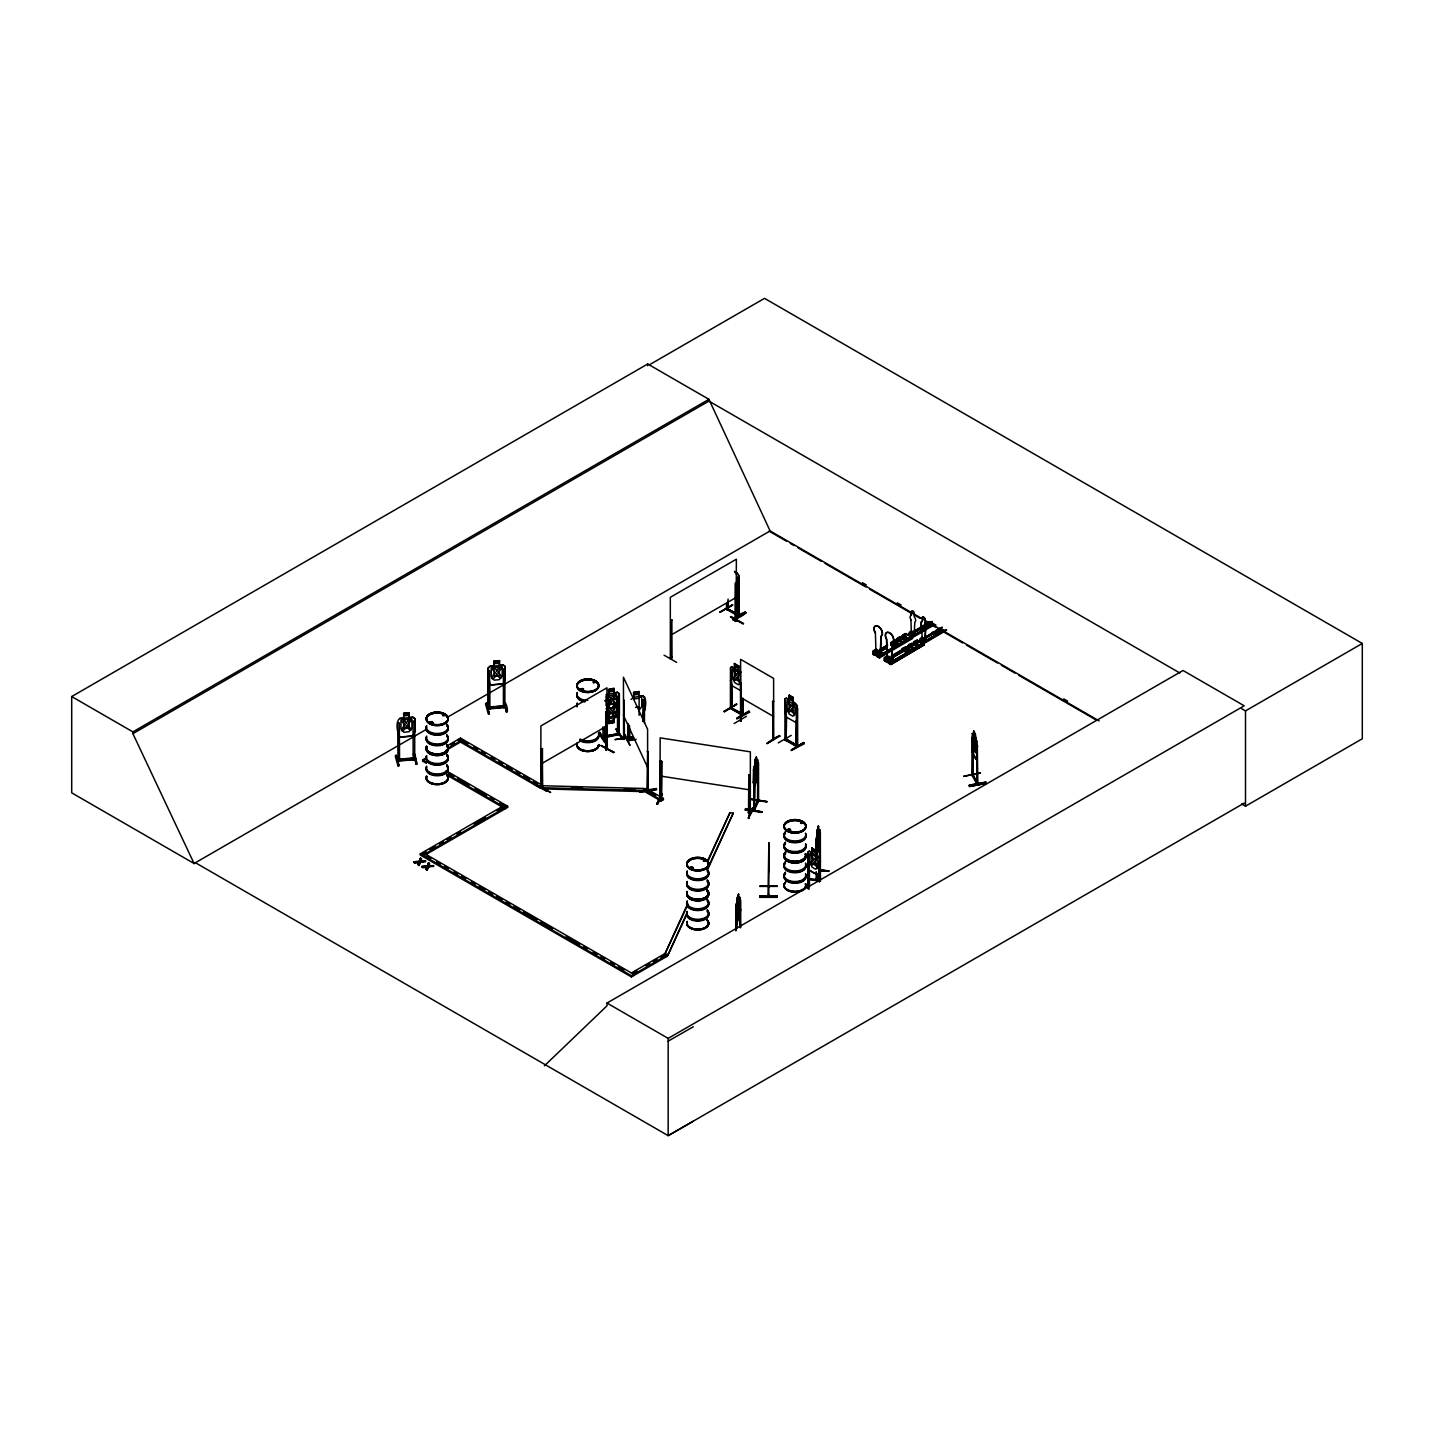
<?xml version="1.0" encoding="UTF-8"?>
<svg xmlns="http://www.w3.org/2000/svg" width="1434" height="1434" viewBox="0 0 1434 1434"><rect width="100%" height="100%" fill="white"/><g stroke="black" fill="none" stroke-linecap="round" stroke-linejoin="round"><path stroke-width="1.5" d="M816.573 877.716L816.86 878.863L819.37 870.42M816.143 879.974L816.054 878.576M817.183 879.383L816.753 880.279L816.788 873.808M817.183 878.002L817.972 874.256M820.391 870.599L819.406 871.298L828.816 870.779M820.391 869.129L819.585 870.384L819.656 869.04M876.246 652.147L877.59 649.978L875.385 651.108L876.873 651.394L876.891 655.41L877.196 651.072C872.195 645.892 876.425 661.594 875.278 649.978M876.049 650.893L880.422 653.922L881.283 636.033A5.844 3.406 59.5 0 0 881.283 629.311A5.844 3.406 59.5 0 0 875.385 625.977A5.844 3.406 59.5 0 0 875.385 632.717L875.134 632.86A5.844 3.406 59.5 0 1 875.134 626.12A5.844 3.406 59.5 0 1 881.032 629.454A5.844 3.406 59.5 0 1 881.032 636.194L880.171 654.083L877.393 652.506M887.216 658.421L886.481 639.403A5.844 3.406 59.5 0 1 886.481 632.681A5.844 3.406 59.5 0 1 892.378 635.997A5.844 3.406 59.5 0 1 892.378 642.737L891.518 660.626L888.739 659.048M888.202 657.417L887.054 658.511L886.732 639.259A5.844 3.406 59.5 0 1 886.732 632.519A5.844 3.406 59.5 0 1 892.629 635.854A5.844 3.406 59.5 0 1 892.629 642.593L891.769 660.482L888.99 658.905M914.121 634.097L914.856 622.069A3.89 2.276 59.5 0 0 914.283 616.745L914.283 613.322A1.954 1.129 59.5 0 0 912.902 610.938A1.954 1.129 59.5 0 0 911.504 611.744L911.343 615.276L911.504 611.744M924.948 640.353L925.522 628.433A3.89 2.276 59.5 0 0 924.948 623.109L925.127 619.578A1.954 1.129 59.5 0 0 923.729 617.194A1.954 1.129 59.5 0 0 922.331 618L922.17 618.108A1.954 1.129 59.5 0 1 923.568 617.301A1.954 1.129 59.5 0 1 924.948 619.667L925.127 619.578M925.127 640.263L925.701 628.325A3.89 2.276 59.5 0 0 925.127 623.001L924.948 623.109M816.376 855.345L819.137 847.637L819.495 842.134M819.71 842.081L819.155 847.727M639.08 698.304L633.81 698.932L633.577 692.443L639.116 691.582L633.577 692.443M644.816 697.175L642.719 695.723L633.81 697.372L631.032 699.362M739.478 915.519C744.658 892.091 730.247 944.289 739.657 915.537M458.091 740.679L458.091 739.496L540.618 787.141L543.038 785.742L643.991 788.485L643.848 791.64L542.877 788.897L543.038 785.742L460.493 738.098L447.085 745.841M542.877 788.897L543.038 785.742M757.51 778.286C759.859 757.994 755.001 798.164 753.513 782.247M818.599 880.494L807.88 879.06M754.338 810.533L753.37 769.574L757.313 759.375L758.353 801.857M758.138 763.802L757.941 762.834L758.21 801.911L758.658 799.598L757.493 800.548M758.568 801.158L758.532 762.924M875.654 651.825L876.837 651.574L875.421 651.215M875.798 652.004L876.407 651.95M877.214 650.337L878.253 650.857M877.034 650.409L878.2 650.588L876.999 650.319M888.166 658.26C885.8 658.098 889.403 657.041 886.714 657.794M888.739 656.36L889.421 657.632L886.337 656.718L886.337 660.877L886.624 656.539M888.972 656.342L889.51 657.005M762.081 812.415L745.142 809.905L762.332 811.949L745.393 808.615M910.823 632.286L912.49 631.516M921.435 638.596C921.363 639.474 924.07 637.359 923.03 638.739M886.786 657.937L888.166 657.632L888.238 661.952L888.453 656.754L889.564 657.31L886.337 656.718M889.492 657.274L889.403 656.718M911.271 633.003L912.669 631.659L911.199 632.179L911.916 635.208L912.58 631.569L908.959 634.294M922.671 638.937C924.769 636.786 918.549 640.191 926.454 641.303L926.131 639.456L923.872 642.109L920.359 640.12L922.277 637.288L920.036 638.614L920.019 640.442L924.518 643.185L946.637 630.135M726.536 607.962L727.809 608.625M738.868 614.935L737.614 614.218M737.614 615.616L738.868 616.315L738.851 575.357L734.782 571.359M812.002 852.728L812.002 848.032L812.002 853.033L809.977 853.427L809.977 862.175L812.002 867.104L815.803 869.291L817.828 866.71L817.828 857.962L815.803 855.22L816.018 839.141L819.495 829.641M816.287 856.797L817.523 857.729L814.906 861.44L817.595 868.556L814.1 861.977C812.648 868.52 807.593 863.143 813.239 860.436L810.64 853.768L814.028 859.844L816.179 856.815L816.573 836.416M738.582 670.628L738.707 665.86L738.438 670.718L740.464 673.442L740.464 682.208L738.438 684.771L734.656 682.584L732.613 677.673L732.613 668.907L734.656 668.513C732.953 654.711 737.936 673.962 731.878 666.613L730.462 667.617L730.408 708.521L742.633 715.458M730.946 670.09L731.77 709.185L730.946 706.819M743.063 713.827L742.149 713.218L742.203 714.562M785.007 738.6L786.728 738.958L784.9 738.474L784.918 739.998L784.954 699.093L786.208 717.054L795.888 722.485L797.286 718.613L797.286 706.03L793.092 702.104L793.217 697.336L789.148 694.988L789.148 699.989L787.123 700.384L787.123 709.131L789.148 714.06L792.948 716.247L794.974 713.666L794.974 704.919L792.948 702.176L792.948 697.48M785.007 739.98L797.143 746.935C798.595 744.838 794.095 743.457 797.107 747.006L797.143 706.012C796.946 701.818 780.759 695.544 789.023 699.756M785.456 701.567L786.137 740.571L786.567 717.036L784.954 711.658M785.42 739.586L797.698 746.755L797.573 708.557L796.462 707.912L796.031 746.433L796.336 744.569L797.591 745.25M976.482 759.733L977.038 756.023C977.522 766.204 970.442 749.623 971.983 746.738M735.606 906.897L736.287 904.137L735.785 919.517M615.186 739.46L632.089 736.717M734.1 723.543L746.451 716.319M963.756 776.188L980.408 772.998M433.05 722.879L430.218 721.929L432.01 722.736M430.63 723.256L432.602 722.144M432.996 722.467L430.971 723.561M442.676 715.566C445.132 714.867 442.497 716.785 443.751 714.777M442.783 715.548L443.5 714.777M444.558 715.709L443.859 714.813M581.505 690.041C579.013 688.643 585.215 690.077 581.756 688.929M583.046 689.18L582.025 688.661M583.548 689.109L582.473 690.435L580.447 689.342M593.407 682.727L594.698 682.512M593.801 681.849L595.074 682.423L593.855 681.706M594.913 682.064L593.497 682.548M691.224 867.032L690.847 868.412M693.142 867.462L692.228 868.538M703.216 860.884L705.008 860.848M703.7 860.884L704.686 860.275M704.65 861.368L704.417 860.346L703.556 861.081M787.66 829.748L787.983 830.824M788.664 830.196L788.27 829.372L788.915 830.734M788.341 829.3L790.385 829.444L789.919 830.591L790.08 829.372M790.331 830.161L789.453 829.569M790.815 830.394L789.489 829.013M800.548 822.811C802.538 825.357 801.05 820.445 800.566 823.367M802.323 823.224L801.534 822.847M807.88 878.415L818.599 879.705M753.836 767.065L755.001 764.788L754.159 810.73L758.586 801.086M768.947 895.174L768.068 895.354M602.961 736.162L617.462 733.885L603.23 736.592L603.087 738.044L619.273 734.495L619.273 733.097L617.821 733.473C617.982 737.56 615.903 731.322 619.076 732.774M617.247 734.549L619.076 734.154M972.987 774.235L971.822 773.5L972.431 774.575M973.005 775.848L972.467 736.753L973.077 775.812L971.75 774.934L972.306 733.437L973.758 735.821M877.052 651.466L876.568 650.516M911.773 631.211L909.514 633.864L913.046 635.854L915.286 633.201L915.609 635.047L910.913 632.555L911.845 632.699M922.277 637.288L922.277 638.937L923.532 637.969M534.703 783.125L547.232 790.976L534.774 783.86M546.551 791.335L534.147 784.129M547.143 790.815L547.125 790.905C504.409 766.849 576.378 807.163 540.026 786.226M664.067 655.195L676.633 662.365M887.915 658.242L888.793 656.629M911.54 632.394L912.759 631.892L910.841 631.605L910.841 634.384L912.114 635.101M912.167 631.946L912.705 632.251M624.095 737.022L623.629 737.901M647.648 790.654L647.594 729.261L623.432 677.189L623.629 739.281C625.762 737.65 623.019 741.019 623.378 736.986M647.594 790.546L647.845 788.216L647.361 789.094M736.359 674.948C736.664 671.829 743.834 671.488 737.56 676.938L740.249 684.036L736.753 677.457C735.14 683.857 730.354 678.73 735.875 675.934L733.348 669.104L736.682 675.324M737.219 591.686L738.582 587.94L738.582 575.428L737.219 573.08M818.635 856.707L809.242 851.133L808.077 852.19L809.063 870.097L818.599 875.6L819.997 871.747M818.599 875.6L820.123 871.657M611.045 699.308C611.35 695.58 601.527 693.662 610.059 700.85C602.405 709.579 609.342 708.808 611.207 701.638C613.447 708.199 619.703 705.564 612.282 700.401C619.99 690.346 611.977 694.701 611.117 698.932M768.857 887.574L768.767 885.387M768.839 894.404L768.857 896.555M816.52 851.671C814.494 855.04 819.262 810.461 818.491 831.344M817.398 829.892L818.527 826.378M817.398 831.451L818.115 827.938M816.788 842.045L816.52 841.077L816.788 856.869M820.015 833.262L819.746 832.294L819.997 880.924M817.201 844.662L818.312 832.867L817.201 835.897L817.129 855.973M807.898 879.185L820.553 881.301M816.573 855.363L819.316 847.673M817.972 875.26L816.197 880.1L816.197 871.621M820.391 870.528L816.788 880.171L817.129 875.045M877.196 651.072L876.461 650.642M790.779 706.478C791.55 702.839 798.111 703.395 792.07 708.396L794.561 715.476L791.245 708.934C789.578 715.333 784.918 710.188 790.385 707.392L787.84 700.581L791.066 706.514M642.683 714.598L644.726 709.776M496.594 671.542C498.602 664.856 505.628 665.035 497.831 672.51C505.718 678.658 498.942 680.343 496.684 673.621C494.694 680.63 487.452 680.505 495.483 672.689C486.018 664.014 497.885 668.172 496.469 671.291M413.01 736.09L414.91 731.143L413.01 736.09L399.656 737.219L398.096 732.684M505.001 679.017L503.28 683.982L489.926 685.111L488.205 680.702M503.28 683.982L505.18 679.035L505.18 666.434L503.191 664.964L499.337 665.466M627.608 740.374L633.846 739.37M419.051 865.58L420.323 861.691L425.593 861.009L420.323 862.479L419.051 865.58L418.065 864.218L419.087 861.78L413.906 861.816L414.838 863.143L419.087 862.569L420.503 858.07L421.488 859.432L420.485 861.834L425.593 861.798M427.081 870.223L428.354 866.333L433.624 865.652L428.354 867.122L427.081 870.223L426.095 868.843L427.117 866.423L421.937 866.459L422.869 867.785L427.117 867.212L428.533 862.712L429.519 864.075L428.515 866.459L433.624 866.441M420.503 858.07L419.248 861.924L413.906 862.605M428.533 862.712L427.278 866.548L421.937 867.247M418.065 865.007L419.087 862.569M420.323 862.479L421.488 858.643M426.095 869.649L427.117 867.212M428.354 867.122L429.519 863.286M598.803 733.258L605.793 742.579L598.803 733.258L599.717 732.308L605.65 742.471M604.879 742.74L598.874 733.168M605.686 741.88L599.681 732.308M736.431 928.82L736.377 905.248L738.671 894.153L737.327 897.63M737.327 899.19L738.187 895.712M736.126 904.209L739.442 896.824M736.234 908.798L736.234 929.967M740.32 901.072L740.123 900.104L740.32 926.489M748.494 812.2L750 812.092L750.305 813.526L750.358 751.828L660.16 737.883L660.016 799.509L660.16 761.042L661.701 761.275L661.325 799.813L661.719 798.38M661.54 799.312L661.701 761.275M656.772 803.972L662.006 794.203L657.579 803.99M661.253 794.185L656.754 804.062L660.357 799.132M660.698 797.573L662.114 793.629L657.704 804.205M661.719 798.774L660.124 797.698M748.835 774.772L750.358 775.005L748.835 774.772L748.494 813.203L748.494 811.805L750.376 812.092M745.142 809.941L762.296 811.823M766.975 801.57L750.036 799.025M748.835 813.311L750.538 813.15M749.193 818.312C746.218 813.67 760.414 796.695 748.243 818.205L753.872 808.346M748.476 818.133L752.778 808.238M753.603 810.533L757.869 800.979M625.242 734.961L630.01 745.411L624.453 735.732L625.367 734.871M723.722 711.407L736.789 703.897L724.421 711.838M736.682 704.506L724.242 711.64M778.232 742.884L791.263 735.355M732.111 605.04L719.85 612.228M720.388 611.924L732.702 605.256M732.702 604.718L719.796 612.3M660.733 957.213L664.408 955.08L687.818 903.456M707.482 861.081L729.96 812.648L733.24 813.15L707.948 868.825M631.39 972.951L664.408 953.897L666.81 956.478L664.408 955.08L687.818 904.639M708.414 860.257L729.96 812.648M753.782 808.328L754.643 809.851L754.822 760.074L756.31 756.865L756.256 780.58M755.109 760.361L756.005 758.443L755.109 761.938M757.493 759.393L756.435 761.848L756.489 756.901M664.408 955.08L667.688 955.6L687.352 912.024M707.948 867.642L733.24 813.15M756.256 763.39L754.84 766.616M667.688 955.6L687.352 913.225M756.256 772.137L754.858 775.131L754.822 760.074M753.764 785.814L757.475 778.214M398.957 765.953L396.142 755.18L398.957 765.164L398.078 765.935M486.341 703.664L489.102 713.648M486.341 703.144L489.227 713.827L488.277 713.917L485.499 703.915L486.467 703.054L489.227 713.827M727.665 601.473C728.777 619.613 725.317 603.158 727.163 609.091L739.299 616.082L737.918 613.895M737.47 614.2L739.281 615.939L739.173 577.884L738.044 577.239L737.632 615.76L737.685 614.326M731.627 709.113L731.143 706.854M743.063 715.064L743.063 713.684M542.464 785.473L540.779 785.904L542.464 785.438M541.532 786.047C540.6 788.431 543.629 784.9 540.618 788.324L543.038 786.943M606.349 750L606.69 749.104M671.811 656.933L670.736 658.941L670.753 620.725L671.865 620.08L670.753 620.725M735.104 619.829C739.012 617.713 735.158 623.987 735.301 619.631M606.958 717.251L610.275 711.64C602.854 706.478 609.109 703.825 611.35 710.404C613.196 703.216 620.133 702.445 612.497 711.192C619.327 715.207 613.662 719.133 611.44 712.483L607.138 717.789M414.91 758.156L413.368 758.335C411.54 762.261 415 753.979 414.82 759.626L397.684 761.185L397.863 759.267L399.459 759.644M487.793 707.285L489.819 707.446L487.901 707.625M487.793 708.665L489.711 708.486M505.18 706.03L503.639 706.227C501.721 709.991 505.61 701.889 504.84 707.5L505.001 666.505M503.639 707.607L505.091 707.07M602.961 737.542L603.23 736.592M604.306 726.733L604.413 737.775L604.377 736.341M820.158 870.008L828.834 870.832M606.08 709.005L608.769 704.668L608.769 695.938L613.788 694.863L613.788 703.61L616.477 706.765L616.477 715.512L613.788 717.663L613.788 722.342L608.769 723.435L608.769 718.739L617.642 716.982L619.416 715.046L619.363 693.608L617.391 692.246L613.895 692.998L613.895 688.302L608.518 689.467L608.697 694.271L606.062 696.512L606.062 705.259L608.769 708.45L608.769 717.179L613.788 716.104L613.788 707.338L616.477 703.036L616.477 694.289L613.788 693.303L613.716 688.499L608.697 689.575L608.769 694.379M638.99 710.637L641.751 706.46L641.751 697.695L638.99 696.566L642.862 695.831M933.982 632.806L934 633.828M740.105 720.818L741.27 720.926L740.589 682.494L740.715 721.248L740.733 719.796M740.625 719.85L741.217 719.581M773.231 739.317L773.177 737.972M430.057 722.001L430.899 723.166M430.272 721.965L430.576 722.951M432.315 722.933L431.939 721.625M580.394 689.252L581.29 689.951M582.939 689.826L582.939 688.732M593.73 682.369L594.501 681.652M691.959 867.086L690.489 868.43M692.264 868.126L691.063 867.158M690.812 867.642L693.321 868.233M693.482 868.018L691.529 868.879L690.381 867.767M787.822 829.533L788.341 830.985L790.546 830.429M802.144 823.188L800.925 822.775L801.821 823.367M627.769 723.399L627.769 740.715L627.733 738.868L634.007 738.725M627.769 740.338L629.634 740.41L629.311 725.281M754.338 809.135L757.493 800.943L758.532 801.05M768.158 895.658L768.947 895.856M489.335 708.468L489.639 670.736L487.972 670.538L487.901 709.023L488.169 668.029L489.98 666.183L494.031 665.968M503.137 665.233L490.087 666.434L488.169 668.029M773.715 739.603L773.607 678.39L740.589 659.335L740.661 721.194M399.208 759.697C395.892 758.371 398.347 761.938 399.387 760.558M413.064 757.959L414.569 758.281M414.695 759.59L414.731 718.631M489.819 708.844L489.532 680.971M489.335 707.034L503.513 705.779M504.965 707.482L488.259 709.041M922.958 641.356L923.084 637.736M542.016 748.458L542.464 786.872L542.464 748.691L540.905 749.104L542.464 748.691M735.642 620.08L735.23 620.994M736.484 620.42L735.301 621.03M607.317 748.064L606.134 748.673M607.317 749.462L606.941 710.977L605.829 711.622L605.829 749.749L606.941 749.104L614.2 752.294L601.061 745.59L606.51 748.602L606.51 750L606.259 711.873L607.371 711.228M542.464 786.872L542.052 785.097L541.317 787.553L541.353 749.355M580.555 689.001L583.226 688.804M594.25 681.616L593.317 682.584M788.341 829.497L788.664 830.68M731.949 666.792L730.587 667.76L731.949 685.398M784.954 699.093L786.388 698.071L785.097 699.218M809.242 851.133L807.808 852.137L807.88 888.739M409.246 717.412L409.246 712.734L403.581 713.254L403.796 718.183L400.964 720.011L400.964 728.777L403.796 732.254L409.084 731.77L411.917 727.755L411.917 719.008L409.084 717.699L409.066 712.895L403.761 713.397M971.822 774.898L977.271 784.506L976.644 740.751L977.271 756.112M882.43 655.141L881.946 652.38L878.576 654.37L878.576 656.36L873.288 653.366L873.288 651.394L876.174 649.136L872.804 651.108L873.252 654.46M905.947 634.043L892.593 642.002L905.947 633.559L912.203 637.574L905.947 634.043L906.449 634.886M873.521 654.603L874.489 655.141L872.786 653.617L879.562 657.955M877.913 656.754L878.343 657.274M932.835 623.933L912.598 636.122M879.526 657.973L879.06 654.657L882.43 652.667M879.006 657.381L888.345 652.004M879.401 657.919L912.723 638.399L912.221 637.556L891.625 649.925M924.034 644.959L917.294 640.102L916.971 641.016M893.776 661.701L893.292 658.941L889.922 660.931L889.922 662.92L884.653 659.927L884.653 657.937L887.521 655.679L884.169 657.668L884.169 660.142L885.853 661.683M918.029 641.572L919.015 642.127M942.174 627.429L919.696 640.478L920.52 640.962M943.715 630.404L923.066 642.36L946.01 629.795M923.245 644.529L922.026 643.83M923.872 642.808L924.195 640.962L926.454 639.636M889.922 663.978L890.424 661.199L893.776 659.21M923.568 644.368L890.478 663.996M923.084 644.404L917.294 640.604L891.016 656.109M910.751 619.954L910.931 619.846A3.89 2.276 59.5 0 1 911.504 615.168M921.757 626.102L921.596 626.21A3.89 2.276 59.5 0 1 922.17 621.531L922.331 621.424A3.89 2.276 59.5 0 0 921.757 626.102L922.17 638.793L926.131 640.783L926.131 639.456M893.974 640.604L900.229 644.637L893.974 640.604L890.604 642.593L896.859 646.626L890.604 643.095M896.967 638.847C915.412 646.949 888.04 639.833 900.337 636.857L906.593 640.89L901.896 638.238M902.578 635.531C921.022 643.633 893.651 636.535 905.947 633.559M880.153 649.261L887.521 644.924M880.1 649.512L887.592 645.228M933.982 624.955L913.637 636.929L909.138 634.187L909.192 632.358L911.45 631.032M880.494 650.05L886.033 646.788M895.228 641.356L898.921 639.188M886.893 646.698L879.042 651.341L886.965 647.003M891.93 643.723L905.32 635.818M890.639 644.834L905.392 636.14M923.317 625.349L921.076 626.999L925.235 629.024M925.306 624.166C937.621 629.58 919.355 624.83 927.565 622.84L931.724 625.529L927.565 622.84M914.39 630.96L929.465 622.051M890.926 645.3L905.661 636.606M891.052 645.372L905.822 636.66M932.118 621.424L909.174 634.187L932.154 621.639M910.303 635.047L930.594 623.073L910.034 634.688M933.642 624.399L913.064 636.588L913.368 634.706L915.609 633.38M877.357 656.736L909.174 637.969M877.518 656.862L909.228 638.273M913.046 635.854L932.871 624.149M914.623 635.334L933.158 624.507M912.203 637.09L878.307 657.292M878.576 657.417L888.273 651.699M891.464 649.817L912.221 637.556M901.95 649.136C920.395 657.238 893.024 650.14 905.32 647.164L911.576 651.197L905.32 647.164M908.314 645.408C926.758 653.51 899.387 646.393 911.683 643.418L917.939 647.451L911.683 643.418M913.924 642.091C932.369 650.194 904.997 643.077 917.294 640.102M891.572 656.127L917.76 641.446M891.84 656.611L915.788 642.468M931.903 632.932C944.199 638.327 925.952 633.577 934.143 631.605L938.32 634.294L934.143 631.605M936.151 630.422C948.448 635.836 930.182 631.085 938.392 629.096L942.568 631.785L938.392 629.096M891.966 656.664L915.95 642.522M919.696 640.478L942.138 627.232M890.389 657.883L916.613 642.629L890.944 657.901M940.614 628.863L920.234 640.801L941.134 628.988M891.213 658.385L904.119 650.767M907.794 648.598L917.007 643.167M941.098 628.773L920.503 640.926L941.439 629.329M891.339 658.439L917.168 643.203M923.066 642.36L943.662 630.189M892.88 660.823L922.349 643.418M923.621 642.683L943.895 630.727M892.826 661.074L922.815 644.278M923.98 642.898L946.368 629.777M889.958 664.032L888.704 663.279L923.55 643.633M923.568 644.117L889.528 663.781M890.872 664.534L924.07 644.942L890.872 664.534L884.204 660.482M739.173 577.884L737.614 577.49M735.248 621.137L735.248 583.011L736.359 582.365L736.789 620.779L735.678 621.388M735.552 621.46L735.678 583.262L736.789 582.616M730.462 616.978L743.601 623.682L731.125 616.512M737.918 614.29L727.809 609.02L735.983 613.196M732.935 619.004C748.44 607.496 751.255 612.336 733.634 620.187L733.115 619.793M732.935 619.793L745.322 612.461M671.237 656.611L670.198 658.69L671.56 657.883L670.323 658.6L670.323 597.315L736.359 559.206L736.162 620.528L736.484 619.022M745.877 612.874L733.581 620.062M735.23 619.596L736.915 619.273M670.753 658.851L672.026 658.188L671.865 620.08M606.743 747.741L605.704 749.821M540.905 787.23L542.016 786.567M741.163 682.817L740.159 682.745M772.603 701.477L773.607 701.549L772.603 701.477L773.159 739.98L773.034 701.226M773.034 737.972L773.661 738.169M779.648 735.463C751.147 754.84 778.734 733.348 779.971 736.359M767.28 743.421L779.666 736.072M194.164 863.555L71.7 792.841L71.7 696.548L647.72 363.985L708.916 399.315L770.112 530.938L1099.179 720.926M649.638 364.666L764.519 298.344L1362.3 643.472L1362.3 738.761L1245.501 806.195L1241.629 803.954M71.7 696.548L132.896 731.878L708.916 399.315M693.321 1121.245L668.172 1135.656L195.436 862.73L194.074 863.501L132.896 733.67L708.916 401.108L1179.716 672.922M194.074 863.501L425.683 729.781M446.978 717.502L770.112 530.938M737.273 572.955L734.513 571.521L736.538 574.245M422.672 759.93L425.073 758.55L422.672 761.131L422.672 759.93L426.507 762.153M450.76 744.909L454.417 742.794M447.659 748.297L460.493 740.876L460.493 742.077L445.831 750.538M738.851 587.958L737.452 591.812M672.205 634.348L736.359 597.333M540.905 764.053L606.941 725.945M731.752 666.685L741.288 672.188M666.81 956.478L631.39 976.93L420.27 855.04L420.27 853.839L502.796 806.195M422.188 853.929L426.023 851.706M429.859 849.502L435.613 846.168M439.467 843.963L443.303 841.74M447.139 839.517L450.975 837.313M456.729 833.979L460.565 831.774M474.009 824.012L485.517 817.362M497.042 810.712L502.796 807.396M507.618 806.195L422.672 855.238L422.672 856.421L507.618 807.396L507.618 806.195L446.189 770.739M730.462 680.2L731.716 685.577L741.378 691.009M741.826 713.505L731.77 708.199L739.89 712.393M743.063 698.268L743.063 715.207L741.396 714.741L741.521 697.874M736.789 718.201L749.193 711.067L736.879 718.309M749.803 712.106L736.789 718.99M643.848 791.64L643.884 789.937L646.286 788.539L663.404 798.433L663.404 799.616L661.002 801.014L643.884 791.12L646.286 788.539M797.573 708.557L796.031 708.163M797.143 718.703L795.888 722.485M643.884 789.937L661.002 799.813L663.404 798.433M791.299 750.448L803.703 742.525L791.299 750.448L804.366 743.708M791.371 749.713L803.757 742.633M808.31 854.61L809.421 855.256M815.928 850.452L811.877 848.103M818.689 856.582L820.123 859.074M807.808 864.702L809.296 869.918M818.868 861.207L820.427 861.601L818.868 861.207L818.868 880.279M809.063 870.097L818.742 875.529M633.219 973.094L636.893 970.979M646.053 965.674L649.727 963.558M653.402 961.443L657.059 959.328M420.27 853.839L631.39 975.729L666.81 955.295M606.994 1003.047L1183.014 670.485L1244.21 705.797L668.172 1038.377L606.994 1003.047L606.994 1005.826L544.454 1065.785M1241.629 708.665L1245.501 710.906L1362.3 643.472M1244.21 803.094L668.172 1135.656L668.172 1038.377M668.172 1041.156L693.321 1026.744M768.767 896.662L768.965 842.636L768.767 871.854M934.179 632.914L935.739 632.788M583.136 689.987L580.913 689.987M703.933 860.651L704.703 860.723M690.758 867.247L691.959 866.853M787.983 829.444L789.184 829.067M790.295 830.627L788.395 830.77M660.16 797.77L661.701 798.003L659.963 798.2M748.656 812.863L750.197 813.042M750.197 775.328L750 813.49M922.403 638.972L922.779 638.291M627.805 738.904L633.846 738.385M629.562 740.5L629.454 725.622M431.15 721.571L430.218 723.31M431.15 722.055L432.01 721.876M773.105 739.944L773.177 701.8M789.776 830.268L788.879 830.34M703.7 860.4L704.04 860.059M488.134 707.195L504.84 706.173M488.134 708.593L504.911 707.087L504.911 705.707M399.459 761.042L399.261 733.097M605.058 700.778L617.767 698.161L605.112 700.885M619.416 715.046L617.642 716.982L613.967 717.771L614.039 722.575L608.59 723.614L608.661 719.043M605.829 694.881L617.391 692.246L619.183 693.715L619.004 734.656M617.409 696.386L619.112 696.404L619.112 734.531M617.05 729.368L616.226 728.795L623.127 738.868L616.136 728.795L622.32 738.851M973.704 730.874L975.425 734.065L976.142 741.934L975.245 752.868L972.682 744.587L973.704 730.874L976.608 740.858M977.074 782.928L977.11 784.47L977.289 745.304L977.845 784.38L972.503 773.41L972.377 774.468M971.732 746.684L972.467 752.294M977.791 746.164L976.715 745.411M963.791 776.403L980.354 773.034M976.662 782.444L973.005 774.862M972.431 774.969C981.017 790.726 977.289 777.945 976.608 783.663M969.259 785.294L985.911 782.157L969.241 785.223L969.545 786.549L986.18 783.322L969.527 786.459M985.947 782.91L969.241 786.011L986.18 783.412L985.875 782.086M397.863 760.647L414.82 759.195L412.992 759.715M726.841 607.586L728.042 608.195M730.82 708.145L739.89 713.379M624.489 739.37L624.005 700.258L623.898 739.46M642.791 699.846L644.314 699.595M615.222 739.675L632.107 736.986M636.212 739.37L627.931 740.679L627.931 723.74M647.057 789.793L647.756 751.452L648.222 790.564L647.72 789.471M648.186 752.33L647.182 751.559M647.594 789.166L647.809 788.108M647.182 789.668L647.989 788.27M639.492 791.156L656.396 788.503L656.629 789.811L639.564 791.98M639.492 791.944L656.413 789.22M635.531 707.41L638.99 706.89M420.485 861.027L425.593 861.009M428.515 865.67L433.624 865.652M413.906 861.816L419.248 861.117M421.937 866.459L427.278 865.76M730.569 616.799L743.027 623.898M601.169 745.411L613.519 752.707M493.87 661.235L499.552 660.716L493.87 661.235L493.87 665.932M503.442 669.463L505.001 669.319L503.352 669.104L503.442 707.589M503.101 683.731L490.069 684.932L488.367 680.558M503.746 702.248C506.345 700.796 508.801 712.877 506.525 712.232L503.872 701.513M403.761 718.076L399.71 718.309C395.031 722.754 397.487 732.165 399.656 737.219M409.066 717.592L412.92 717.072L414.946 718.649L414.946 731.25M399.817 718.559L412.867 717.358L414.767 718.739M399.369 760.97L399.369 722.861L397.702 722.646L397.989 761.149M413.171 721.571L414.731 721.427L413.064 721.23L413.171 759.697M399.799 737.058L412.831 735.839M396.142 755.18L395.228 756.059L398.007 766.043M417.186 764.179C410.698 743.69 417.437 758.532 416.254 764.358L413.601 753.639M413.476 754.374L414.444 754.248M413.368 758.335L397.684 759.787M618.699 734.19L602.764 737.542L604.467 737.273M603.105 737.99L602.818 727.038M692.264 868.43L690.812 867.946M727.594 609.934L728.096 599.107M738.044 615.365L738.044 577.239M738.671 616.262L726.536 609.342L726.554 602.943M741.593 713.54L742.776 714.15M756.256 761.812L756.991 770.542L754.858 778.877L754.123 776.726M399.064 759.16L412.884 757.977M768.767 848.641L767.997 896.662M777.228 885.871L759.715 886.104M759.715 886.427L777.228 886.391M759.715 895.981L777.228 895.999L777.228 897.343L759.715 897.343L759.715 895.981L777.228 896.107M777.228 896.644L759.715 896.644L777.228 896.806M759.715 897.182L777.228 897.182M571.574 787.714L582.545 788.001M624.238 789.13L635.226 789.435M542.877 787.714L643.848 790.439M748.781 811.411L749.032 812.863M750 812.092L749.032 811.465M934.789 633.9L936.366 632.968M918.119 641.697L917.294 640.604M817.165 829.605L817.165 834.301M820.069 869.542L828.637 871.388M819.37 870.008L828.673 871.173M817.183 879.311L816.52 872.84M737.219 897.361L737.04 902.022M660.016 761.382L661.54 761.615M749.821 798.828L766.993 801.624M749.857 799.401L766.796 801.964M752.707 807.629L753.585 808.489M661.182 794.275L662.114 794.418M660.16 799.168L661.701 799.401M660.016 799.509L661.54 799.742M748.673 813.221L750.197 813.454M757.977 760.056L757.493 801.803M754.033 766.867L753.262 782.247M660.16 776.009L750.358 789.955M664.408 953.897L667.688 954.399M414.749 759.142L414.641 757.815M921.829 639.026L922.904 638.345M416.254 764.358L413.476 753.585M624.005 738.385L624.005 700.258M727.414 608.554L727.414 609.934M738.707 614.935L738.492 616.244M786.101 740.661L785.886 739.191L786.262 740.661M934.197 633.703L936.044 633.971L936.008 632.645M934.466 634.097L934.179 632.645L936.223 633.057M923.388 638.542L921.668 637.861L922.618 638.65M914.283 634.007L910.644 631.713L910.644 634.491M874.991 650.158L876.891 651.233M875.278 654.155L877.196 655.23M886.624 660.698L888.542 661.791M745.931 612.999L745.232 611.816M862.443 582.688L866.315 584.911M897.29 602.8L901.144 605.04M930.182 621.8L935.99 625.152M1063.759 698.914L1067.631 701.136M768.965 531.064L786.406 541.138M790.277 543.378L794.149 545.619M798.021 547.842L821.27 561.268M825.142 563.508L865.831 586.99M869.703 589.231L910.375 612.712M914.247 614.953L920.072 618.305M929.752 623.898L935.56 627.25M939.431 629.49L962.68 642.916M966.552 645.157L997.544 663.046M1001.416 665.286L1014.985 673.102M1018.857 675.342L1096.347 720.083M734.513 663.601L738.707 665.86M740.589 697.444L773.607 716.516M812.002 848.336L815.803 850.541M648.186 790.833L655.804 795.225M659.604 797.412L663.404 799.616M468.183 743.726L460.493 739.281L460.493 738.098M473.937 747.042L477.773 749.265M481.609 751.47L485.445 753.692M491.217 757.027L495.053 759.231M498.889 761.454L502.725 763.677M506.561 765.881L512.332 769.216M516.168 771.42L520.004 773.643M523.84 775.866L529.594 779.182M533.43 781.405L537.284 783.609M460.009 741.79L540.618 788.324M448.107 773.034L453.879 776.368M457.715 778.572L469.223 785.223M474.977 788.557L486.502 795.207M490.338 797.412L494.174 799.634M499.928 802.95L507.618 807.396M447.623 774.342L505.198 807.593L505.198 808.776L447.623 775.543M422.672 761.131L426.507 763.336M425.073 853.839L633.792 974.349L633.792 975.532M427.009 856.152L430.881 858.392M436.671 861.726L440.543 863.967M444.397 866.19L448.268 868.43M454.076 871.782L457.93 874.005M461.802 876.246L465.656 878.468M471.463 881.82L475.317 884.043M479.189 886.284L484.997 889.618M488.851 891.858L492.722 894.081M496.576 896.322L502.384 899.674M506.238 901.896L510.11 904.137M513.981 906.36L519.771 909.712M523.643 911.934L537.158 919.75M541.03 921.99L552.628 928.676M566.161 936.492L579.677 944.289M583.548 946.53L587.42 948.752M593.21 952.104L597.082 954.345M600.936 956.568L604.807 958.808M610.597 962.142L614.469 964.383M618.341 966.606L624.131 969.958M420.503 858.858L421.488 859.432M428.533 863.501L429.519 864.075M418.065 864.218L419.051 864.792M426.095 868.843L427.081 869.416M642.683 695.992C648.096 699.218 645.192 709.938 642.773 714.634M503.101 665.125L505.18 666.434M583.495 689.001L582.294 688.445A10.916 6.31 0 0 0 580.089 689.629A10.916 6.31 0 0 1 584.982 679.214A10.916 6.31 0 0 1 598.372 686.94A10.916 6.31 0 0 1 580.089 689.754M796.031 746.433L796.462 722.736M728.042 609.575L726.966 602.692M616.136 729.583L622.213 739.066M818.509 856.779L819.854 859.127M732.218 708.88L732.057 685.56M972.306 733.437L976.429 740.894M972.503 752.223L976.662 759.697M911.343 632.519L910.931 619.846M623.432 715.315L647.594 767.387M617.696 698.053L619.416 702.481M617.552 698.25L619.237 702.535M736.377 913.996L737.094 916.147L739.155 907.794L738.474 894.117M816.609 846.275L817.201 848.408L818.904 840.001L818.348 826.36M499.516 665.304L499.516 660.608M503.746 701.459L506.525 712.232M540.761 787.194L540.905 725.945L606.941 687.818L606.941 711.121M753.37 782.086L754.015 785.814M735.642 919.355L736.287 923.084M875.385 632.717L875.905 649.62M1245.501 710.906L1245.501 806.195M972.234 774.378L972.144 775.794M922.6 637.467L922.6 638.793M922.331 618L922.17 621.531M921.668 640.639L921.668 637.861L921.47 640.747M915.286 633.201L915.286 634.527M893.292 658.941L893.292 660.931M881.946 652.38L881.946 654.37M820.338 832.365L820.427 880.673M819.854 871.639L819.71 829.497L819.406 858.59M819.298 873.664L819.298 882.143M809.421 870.079L809.421 887.019M808.991 855.506L808.991 889.385M808.31 869.434L808.31 886.373M789.292 695.221L789.292 699.917M757.403 800.315L757.493 801.947M742.633 698.519L742.776 715.53L742.453 714.042M740.715 900.176L740.715 927.708M740.123 927.619L739.926 897.272L739.729 926.4M736.825 908.887L736.825 927.941M735.839 906.88L735.839 930.863M661.002 799.813L661.002 801.014M647.72 363.985L647.72 365.778M644.475 697.157L644.475 723.238M643.991 788.485L643.991 789.668M642.952 700.186L642.952 721.356M642.791 712.555L642.791 721.015M639.116 691.582L639.098 715.315M631.39 975.729L631.39 976.93M617.624 696.727L617.462 734.889M604.682 736.216L604.682 737.614M499.337 660.787L499.355 665.591L502.187 666.882L502.187 675.647L499.355 679.662L494.067 680.146L491.235 676.651L491.235 667.903L494.067 666.075L494.031 661.271M488.367 668.065L488.385 680.666M132.896 731.878L132.896 733.67M805.657 844.734A11.078 6.399 0 0 1 793.522 852.728A11.078 6.399 0 0 1 785.384 843.192M805.496 845.379A10.898 6.292 0 0 1 793.54 853.248A10.898 6.292 0 0 1 785.527 843.855M805.496 853.588A10.898 6.292 0 0 1 793.54 861.458A10.898 6.292 0 0 1 785.527 852.065A10.88 6.274 0 0 0 793.54 861.422A10.845 6.274 0 0 0 805.46 853.588A10.88 6.274 0 0 1 793.54 861.422A10.845 6.274 0 0 1 785.563 852.083M805.532 853.804A10.934 6.31 0 0 1 793.54 861.709A10.934 6.31 0 0 1 785.491 852.28M805.657 834.212A11.078 6.399 0 0 1 793.522 842.206A11.078 6.399 0 0 1 785.384 832.67M805.514 843.604A10.916 6.31 0 0 1 793.54 851.491A10.916 6.31 0 0 1 785.509 842.081M805.514 834.857A10.916 6.31 0 0 1 793.54 842.744A10.916 6.31 0 0 1 785.509 833.333M805.657 844.196A11.078 6.399 0 0 1 793.522 852.19A11.078 6.399 0 0 1 785.384 842.654M805.657 833.674A11.078 6.399 0 0 1 793.522 841.668A11.078 6.399 0 0 1 785.384 832.132M805.496 833.1A10.898 6.292 0 0 1 793.54 840.951A10.898 6.292 0 0 1 785.527 831.577M805.657 874.722A11.078 6.399 0 0 1 793.522 882.717A11.078 6.399 0 0 1 785.384 873.181M805.496 875.349A10.898 6.292 0 0 1 793.54 883.219A10.898 6.292 0 0 1 785.527 873.844M805.532 883.81A10.934 6.31 0 0 1 793.54 891.715A10.934 6.31 0 0 1 785.491 882.286M805.532 854.61A10.934 6.31 0 0 1 793.54 862.497A10.934 6.31 0 0 1 785.491 853.087M805.657 864.2A11.078 6.399 0 0 1 793.522 872.195A11.078 6.399 0 0 1 785.384 862.659M805.514 873.593A10.916 6.31 0 0 1 793.54 881.48A10.916 6.31 0 0 1 785.509 872.069M805.514 864.827A10.916 6.31 0 0 1 793.54 872.714A10.916 6.31 0 0 1 785.509 863.304M805.657 874.184A11.078 6.399 0 0 1 793.522 882.161A11.078 6.399 0 0 1 785.384 872.643M805.657 863.662A11.078 6.399 0 0 1 793.522 871.657A11.078 6.399 0 0 1 785.384 862.121M805.514 863.071A10.916 6.31 0 0 1 793.54 870.958A10.916 6.31 0 0 1 785.509 861.547M805.514 854.288A10.916 6.31 0 0 1 793.54 862.175A10.916 6.31 0 0 1 785.509 852.764M580.071 690.095A10.934 6.31 0 0 0 598.39 687.28A10.934 6.31 0 0 0 584.982 679.537A10.934 6.31 0 0 0 580.071 690.095A11.078 6.399 0 0 1 582.276 689.162M584.947 701.405A11.078 6.399 0 0 1 577.113 693.572M579.981 690.722A11.078 6.399 0 0 1 582.276 689.7M584.947 700.867A11.078 6.399 0 0 1 577.113 693.034M587.815 700.384A10.916 6.31 0 0 1 577.275 692.443M585 701.925A10.898 6.292 0 0 1 577.293 694.217M576.898 706.37A10.916 6.31 0 0 1 577.275 704.739M576.737 705.743A11.078 6.399 0 0 1 577.113 704.094M577.113 706.872A11.078 6.399 0 0 1 577.113 703.556M577.293 706.227A10.898 6.292 0 0 1 577.293 702.965M598.731 745.124A10.916 6.31 0 0 1 586.398 751.38A10.916 6.31 0 0 1 577.275 743.493A10.934 6.31 0 0 0 586.381 751.416A10.934 6.31 0 0 0 598.749 745.16A10.898 6.292 0 0 1 586.398 751.416A10.898 6.292 0 0 1 577.293 743.547M598.516 733.527A11.078 6.399 0 0 1 593.353 740.733A11.078 6.399 0 0 1 579.981 739.711M598.731 734.584A10.916 6.31 0 0 1 591.991 740.41A10.916 6.31 0 0 1 580.089 739.03M598.731 736.341A10.916 6.31 0 0 1 591.991 742.167A10.916 6.31 0 0 1 580.089 740.804M598.516 734.083A11.078 6.399 0 0 1 593.353 741.27A11.078 6.399 0 0 1 579.981 740.249M598.749 744.802A10.934 6.31 0 0 1 586.381 751.075A10.934 6.31 0 0 1 577.257 743.171M448.125 728.974A10.916 6.31 0 0 1 435.775 735.212A10.916 6.31 0 0 1 426.651 727.343M446.655 725.819A10.916 6.31 0 0 1 447.749 727.343M446.655 724.045A10.916 6.31 0 0 1 438.625 733.455A10.916 6.31 0 0 1 426.651 725.568M448.125 739.478A10.916 6.31 0 0 1 435.775 745.734A10.916 6.31 0 0 1 426.651 737.847M446.655 736.323A10.916 6.31 0 0 1 447.749 737.847M448.268 738.868A11.078 6.399 0 0 1 435.757 745.214A11.078 6.399 0 0 1 426.507 737.219M446.799 735.678A11.078 6.399 0 0 1 447.892 737.219M446.799 735.14A11.078 6.399 0 0 1 438.643 744.676A11.078 6.399 0 0 1 426.507 736.682M446.637 734.567A10.898 6.292 0 0 1 438.625 743.959A10.898 6.292 0 0 1 426.669 736.09M446.799 725.156A11.078 6.399 0 0 1 438.643 734.692A11.078 6.399 0 0 1 426.507 726.697M446.799 724.618A11.078 6.399 0 0 1 438.643 734.154A11.078 6.399 0 0 1 426.507 726.16M446.673 745.142A10.934 6.31 0 0 1 438.625 754.553A10.916 6.31 0 0 1 426.651 746.773M446.673 744.766A10.934 6.31 0 0 1 438.625 754.194A10.934 6.31 0 0 1 426.633 746.289M446.673 745.555A10.934 6.31 0 0 1 438.625 754.983A10.934 6.31 0 0 1 426.633 747.078A10.934 6.31 0 0 0 435.775 755.001A10.934 6.31 0 0 0 448.143 748.745M446.673 745.572A10.934 6.31 0 0 1 447.767 747.096M446.655 755.79A10.916 6.31 0 0 1 438.625 765.2A10.916 6.31 0 0 1 426.651 757.313M446.655 754.033A10.916 6.31 0 0 1 438.625 763.426A10.916 6.31 0 0 1 426.651 755.557M448.125 769.466A10.916 6.31 0 0 1 435.775 775.722A10.916 6.31 0 0 1 426.651 767.835M446.655 766.312A10.916 6.31 0 0 1 447.749 767.835M448.268 768.857A11.078 6.399 0 0 1 435.757 775.185A11.078 6.399 0 0 1 426.507 767.19M446.799 765.648A11.078 6.399 0 0 1 447.892 767.19M446.799 765.111A11.078 6.399 0 0 1 438.643 774.647A11.078 6.399 0 0 1 426.507 766.652M446.637 764.555A10.898 6.292 0 0 1 438.625 773.948A10.898 6.292 0 0 1 426.669 766.079M446.799 755.144A11.078 6.399 0 0 1 438.643 764.681A11.078 6.399 0 0 1 426.507 756.686M446.799 754.589A11.078 6.399 0 0 1 438.643 764.125A11.078 6.399 0 0 1 426.507 756.13M446.655 775.149A10.916 6.31 0 0 1 438.625 784.541A10.916 6.31 0 0 1 426.651 776.672A10.934 6.31 0 0 0 438.625 784.541A10.934 6.31 0 0 0 446.673 775.113M446.673 774.772A10.934 6.31 0 0 1 438.625 784.183A10.934 6.31 0 0 1 426.633 776.296M707.159 889.851A10.88 6.274 0 0 1 699.165 899.208A10.845 6.274 0 0 1 687.262 891.392A10.88 6.274 0 0 0 699.165 899.208A10.845 6.274 0 0 0 707.141 889.869M707.213 871.119A10.916 6.31 0 0 1 699.165 880.53A10.916 6.31 0 0 1 687.191 872.643M707.177 869.362A10.898 6.292 0 0 1 699.165 878.755A10.898 6.292 0 0 1 687.227 870.886M707.177 881.659A10.898 6.292 0 0 1 699.165 891.034A10.898 6.292 0 0 1 687.227 883.165M707.338 880.996A11.078 6.399 0 0 1 699.183 890.532A11.078 6.399 0 0 1 687.047 882.537M707.338 880.44A11.078 6.399 0 0 1 699.183 889.976A11.078 6.399 0 0 1 687.047 881.982M707.213 879.884A10.916 6.31 0 0 1 699.165 889.277A10.916 6.31 0 0 1 687.191 881.408M707.338 870.474A11.078 6.399 0 0 1 699.183 880.01A11.078 6.399 0 0 1 687.047 872.015M707.338 869.936A11.078 6.399 0 0 1 699.183 879.472A11.078 6.399 0 0 1 687.047 871.478M707.213 890.102A10.934 6.31 0 0 1 699.183 899.53A10.934 6.31 0 0 1 687.173 891.625M707.213 890.89A10.934 6.31 0 0 1 699.183 900.319A10.934 6.31 0 0 1 687.173 892.414M707.177 901.108A10.898 6.292 0 0 1 699.165 910.5A10.898 6.292 0 0 1 687.227 902.631M707.177 899.351A10.898 6.292 0 0 1 699.165 908.726A10.898 6.292 0 0 1 687.227 900.875M707.177 911.63A10.898 6.292 0 0 1 699.165 921.022A10.898 6.292 0 0 1 687.227 913.153M707.338 910.966A11.078 6.399 0 0 1 699.183 920.503A11.078 6.399 0 0 1 687.047 912.508M707.338 910.429A11.078 6.399 0 0 1 699.183 919.965A11.078 6.399 0 0 1 687.047 911.97M707.213 909.855A10.916 6.31 0 0 1 699.165 919.266A10.916 6.31 0 0 1 687.191 911.379M707.338 900.444A11.078 6.399 0 0 1 699.183 909.981A11.078 6.399 0 0 1 687.047 901.986M707.338 899.907A11.078 6.399 0 0 1 699.183 909.443A11.078 6.399 0 0 1 687.047 901.448M707.213 920.054A10.934 6.31 0 0 1 699.183 929.483A10.934 6.31 0 0 1 687.173 921.578M817.022 837.115L816.986 848.157L818.007 840.808C819.782 853.32 818.922 816.161 818.025 838.657L817.362 836.13L817.022 837.115M736.807 904.854L737.721 908.206L736.771 915.896L738.008 908.564C740.087 920.162 739.227 885.172 738.026 906.413L737.273 903.85L736.807 904.854M976.213 752.366L974.672 745.232L973.704 748.046L973.112 747.06L974.278 743.529L973.166 736.198L974.636 743.081L975.568 740.482L976.16 741.468L975.03 744.855L976.213 752.366M411.361 729.655L409.532 729.978L406.414 725.729C404.406 732.666 397.218 732.774 405.213 724.815C397.72 718.99 404.155 717.215 406.324 723.65C408.332 716.982 415.358 717.143 407.561 724.636L411.361 729.655M619.291 706.102L617.516 711.264L606.958 713.523L617.445 711.156L619.291 706.102M738.438 900.642L737.094 903.635L737.094 912.4L738.438 909.389L738.438 900.642M754.015 771.528L754.194 772.496L754.015 771.528M887.234 647.469L879.867 651.825L887.395 647.523M786.692 739.406L796.336 744.963L786.692 739.406M613.788 703.592L608.769 704.668L613.788 703.61M613.788 707.338L608.769 708.414L613.788 707.374M612.892 720.191L609.665 720.89L609.665 722.449L612.892 721.768L612.892 720.191M612.892 689.575L609.665 690.274L609.665 691.833L612.892 691.152L612.892 689.575M638.058 692.801L634.724 693.321L634.724 694.881L638.058 694.361L638.058 692.801M498.405 661.755L495.017 662.078L495.017 663.637L498.405 663.333L498.405 661.755M499.355 667.151L494.067 667.635L494.067 676.4L499.355 675.898L499.355 667.151M408.134 713.881L404.747 714.186L404.747 715.763L408.134 715.441L408.134 713.881M409.084 719.259L403.796 719.76L403.796 728.508L409.084 728.024L409.084 719.259M933.229 624.328L929.053 621.962L933.229 624.328M944.056 630.566L939.879 628.217L944.056 630.566M737.757 666.416L735.319 665L735.319 666.559L737.757 667.975L737.757 666.416M792.267 697.874L789.829 696.476L789.829 698.035L792.267 699.433L792.267 697.874M738.438 672.277L734.656 670.09L734.656 678.838L738.438 681.025L738.438 672.277M792.948 703.736L789.148 701.549L789.148 710.314L792.948 712.501L792.948 703.736M815.121 850.918L812.684 849.52L812.684 851.079L815.121 852.495L815.121 850.918M815.803 856.779L812.002 854.592L812.002 863.358L815.803 865.544L815.803 856.779M974.941 734.351L973.883 732.469L974.941 735.929L974.941 734.351M975.245 740.356L973.578 737.417L973.578 746.164L975.245 749.104L975.245 740.356M789.525 831.344A10.898 6.292 0 0 0 805.872 825.894A10.898 6.292 0 0 0 789.525 820.445A10.934 6.31 0 0 0 789.489 831.397A10.934 6.31 0 0 0 805.908 825.93A10.934 6.31 0 0 0 789.489 820.463A10.898 6.292 0 0 0 789.525 831.344M787.266 831.254A10.898 6.292 0 0 0 805.496 828.422A10.898 6.292 0 0 0 792.142 820.714A10.898 6.292 0 0 0 787.266 831.254M793.54 862.031A10.898 6.292 0 0 0 805.496 854.162A10.934 6.31 0 0 1 793.54 862.085A10.934 6.31 0 0 1 785.491 852.656A10.898 6.292 0 0 0 793.54 862.031M787.23 830.752A10.934 6.31 0 0 0 805.532 827.92A10.934 6.31 0 0 0 792.142 820.176A10.934 6.31 0 0 0 787.23 830.752M789.542 832.222A10.845 6.274 0 0 0 805.818 826.791A10.845 6.274 0 0 0 789.542 821.377A10.845 6.274 0 0 0 789.542 832.222M793.54 891.428A10.898 6.292 0 0 0 805.496 883.577A10.845 6.274 0 0 1 793.558 891.41A10.845 6.274 0 0 1 785.563 882.071A10.898 6.292 0 0 0 793.54 891.428M793.54 862.981A10.88 6.274 0 0 0 805.478 855.13A10.845 6.274 0 0 1 793.558 862.999A10.845 6.274 0 0 1 785.563 853.642A10.88 6.274 0 0 0 793.54 862.981M793.54 892.073A10.916 6.31 0 0 0 805.514 884.186A10.934 6.31 0 0 1 793.54 892.056A10.916 6.31 0 0 1 785.509 882.663A10.934 6.31 0 0 0 793.54 892.056M582.347 690.704A10.916 6.31 0 0 0 598.731 685.255A10.916 6.31 0 0 0 582.347 679.788A10.916 6.31 0 0 0 582.347 690.704M580.107 690.614A10.898 6.292 0 0 0 598.337 687.782A10.898 6.292 0 0 0 585 680.074A10.898 6.292 0 0 0 580.107 690.614A10.845 6.274 0 0 0 598.301 687.782A10.845 6.274 0 0 0 585 680.11A10.845 6.274 0 0 0 580.143 690.596M582.347 691.08A10.934 6.31 0 0 0 598.749 685.613A10.934 6.31 0 0 0 582.347 680.146A10.934 6.31 0 0 0 582.347 691.08M586.398 750.771A10.88 6.274 0 0 0 598.695 744.533A10.845 6.274 0 0 1 586.398 750.771A10.845 6.274 0 0 1 577.328 742.937A10.88 6.274 0 0 0 586.398 750.771M431.742 723.883A10.916 6.31 0 0 0 448.125 718.416A10.916 6.31 0 0 0 431.742 712.967A10.916 6.31 0 0 0 431.742 723.883M429.501 723.722A10.898 6.292 0 0 0 447.731 720.908A10.898 6.292 0 0 0 434.377 713.2A10.898 6.292 0 0 0 429.501 723.722A10.845 6.274 0 0 0 447.677 720.908A10.845 6.274 0 0 0 434.394 713.236A10.845 6.274 0 0 0 429.519 723.704M438.625 753.943A10.898 6.292 0 0 0 446.637 744.551A10.845 6.274 0 0 1 438.625 753.908A10.898 6.292 0 0 1 426.669 746.074A10.845 6.274 0 0 0 438.625 753.908M431.724 724.206A10.934 6.31 0 0 0 448.143 718.739A10.934 6.31 0 0 0 431.724 713.272A10.934 6.31 0 0 0 431.724 724.206M429.465 722.879A10.934 6.31 0 0 0 447.767 720.047A10.934 6.31 0 0 0 434.377 712.304A10.934 6.31 0 0 0 429.465 722.879M438.625 754.571A10.916 6.31 0 0 0 446.655 745.16A10.916 6.31 0 0 1 438.625 754.66A10.916 6.31 0 0 1 426.651 746.684A10.934 6.31 0 0 0 438.625 754.553M435.775 755.503A10.898 6.292 0 0 0 448.107 749.265A10.845 6.274 0 0 1 435.793 755.467A10.898 6.292 0 0 1 426.669 747.634A10.845 6.274 0 0 0 435.793 755.467M447.731 747.634A10.898 6.292 0 0 0 446.637 746.11A10.845 6.274 0 0 1 447.677 747.634M438.625 783.914A10.898 6.292 0 0 0 446.637 774.539A10.845 6.274 0 0 1 438.625 783.896A10.898 6.292 0 0 1 426.669 776.045A10.845 6.274 0 0 0 438.625 783.896M692.299 869.129A10.898 6.292 0 0 0 708.647 863.68A10.898 6.292 0 0 0 692.299 858.231A10.898 6.292 0 0 0 692.299 869.129M692.299 870.044A10.898 6.292 0 0 0 708.647 864.594A10.898 6.292 0 0 0 692.299 859.145A10.898 6.292 0 0 0 692.299 870.044A10.845 6.274 0 0 0 708.593 864.594A10.845 6.274 0 0 0 692.317 859.163A10.845 6.274 0 0 0 692.317 870.026M692.281 869.524A10.934 6.31 0 0 0 708.683 864.057A10.934 6.31 0 0 0 692.281 858.59A10.934 6.31 0 0 0 692.281 869.524M690.005 868.179A10.934 6.31 0 0 0 708.306 865.365A10.934 6.31 0 0 0 694.916 857.622A10.934 6.31 0 0 0 690.005 868.179M699.165 899.871A10.898 6.292 0 0 0 707.177 890.478A10.934 6.31 0 0 1 699.183 899.871A10.898 6.292 0 0 1 687.227 892.002A10.934 6.31 0 0 0 699.183 899.871M699.165 900.821A10.88 6.274 0 0 0 707.159 891.446A10.845 6.274 0 0 1 699.165 900.785A10.88 6.274 0 0 1 687.244 892.97A10.845 6.274 0 0 0 699.165 900.785M699.165 929.232A10.88 6.274 0 0 0 707.159 919.875A10.845 6.274 0 0 1 699.165 929.196A10.88 6.274 0 0 1 687.244 921.381A10.845 6.274 0 0 0 699.165 929.196M699.165 929.859A10.916 6.31 0 0 0 707.213 920.449A10.934 6.31 0 0 1 699.183 929.859A10.916 6.31 0 0 1 687.191 921.972A10.934 6.31 0 0 0 699.183 929.859M905.41 650.713A1.954 1.129 0 0 0 908.654 650.194A1.954 1.129 0 0 0 906.234 648.831A1.954 1.129 0 0 0 905.41 650.713M905.41 650.319A1.954 1.129 0 0 0 908.654 649.799A1.954 1.129 0 0 0 906.234 648.437A1.954 1.129 0 0 0 905.41 650.319M894.063 644.171A1.954 1.129 0 0 0 897.308 643.651A1.954 1.129 0 0 0 894.888 642.289A1.954 1.129 0 0 0 894.063 644.171M894.063 643.776A1.954 1.129 0 0 0 897.308 643.257A1.954 1.129 0 0 0 894.888 641.894A1.954 1.129 0 0 0 894.063 643.776"/></g></svg>
